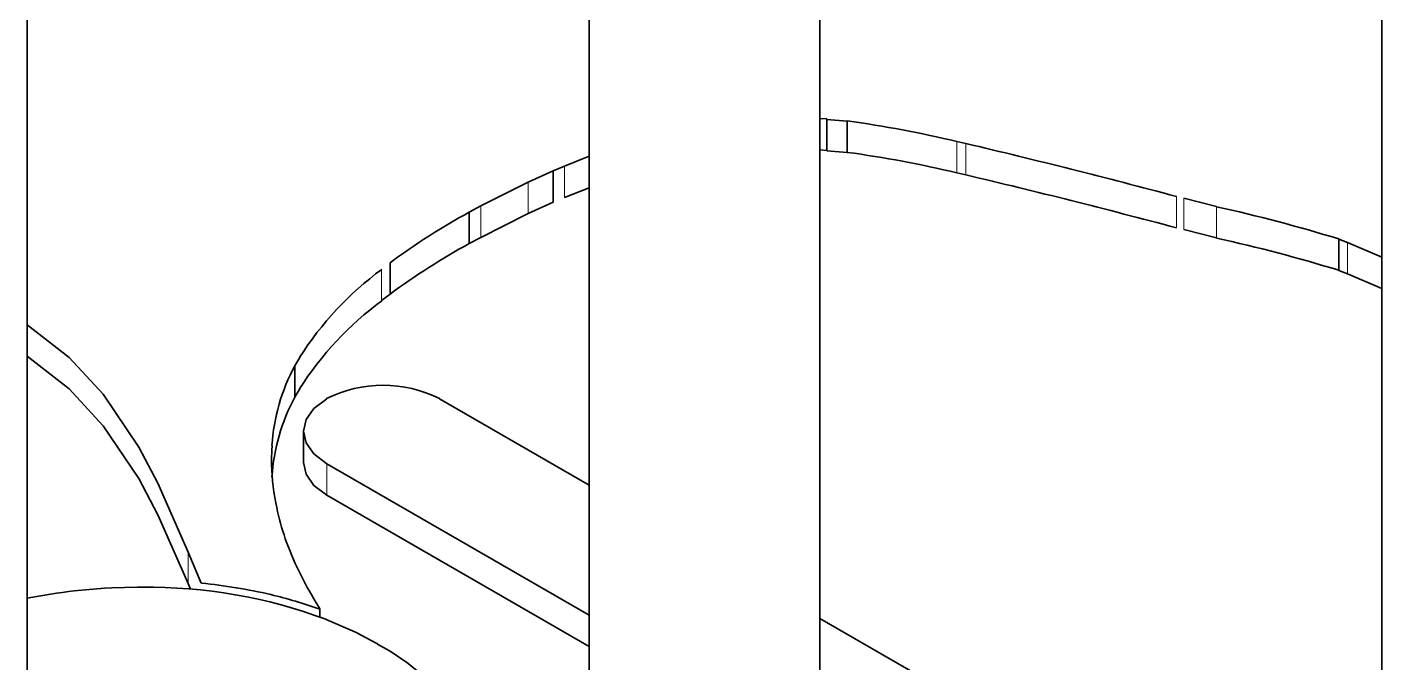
# Model space of a CAD drawing. Extents: x 241 to 1434, y 190 to 710.
# Drawn here: x 849.734 to 853.257, y 600.66 to 602.314 of the extents above; entities that cross this region are included whole.
import ezdxf

# ---------------------------------------------------------------- set-up
doc = ezdxf.new("R2010")
doc.units = 0

msp = doc.modelspace()

# ---------------------------------------------------------------- linework, layer by layer
at = {"color": 7, "lineweight": 35}
for p, q in [((851.1957, 594.6926), (851.1957, 634.8806)), ((851.7958, 594.6926), (851.7958, 634.8806)), ((849.7344, 594.1075), (849.7344, 618.9184)), ((853.2571, 591.3817), (853.2571, 616.1916))]:
    msp.add_line(p, q, dxfattribs=at)
at = {"color": 7, "lineweight": 35, "ltscale": 0.00044858}
msp.add_line((851.8137, 602.0751), (851.7958, 602.0766), dxfattribs=at)
msp.add_line((851.8137, 602.0751), (851.7958, 602.0766), dxfattribs=at)
at = {"color": 7, "lineweight": 35, "ltscale": 2.96272e-05}
msp.add_line((851.8135, 602.074), (851.8137, 602.0751), dxfattribs=at)
msp.add_line((851.8135, 602.074), (851.8137, 602.0751), dxfattribs=at)
at = {"color": 7, "lineweight": 35, "ltscale": 0.001341}
for p, q in [((851.8669, 602.0697), (851.8135, 602.074)), ((851.8669, 602.0697), (851.8135, 602.074)), ((851.8669, 601.988), (851.8135, 601.9924)), ((851.8669, 601.988), (851.8135, 601.9924))]:
    msp.add_line(p, q, dxfattribs=at)
at = {"color": 7, "lineweight": 35, "ltscale": 0.00204}
for p, q in [((851.8135, 602.074), (851.8135, 601.9924)), ((851.8135, 602.074), (851.8135, 601.9924)), ((851.1024, 601.94), (851.1024, 601.8584)), ((851.1024, 601.94), (851.1024, 601.8584)), ((850.884, 601.8325), (850.884, 601.7509)), ((850.884, 601.8325), (850.884, 601.7509))]:
    msp.add_line(p, q, dxfattribs=at)
at = {"color": 7, "lineweight": 35, "ltscale": 0.002042}
for p, q in [((851.8669, 602.0697), (851.8669, 601.988)), ((851.8669, 602.0697), (851.8669, 601.988)), ((853.1448, 601.7628), (853.1448, 601.6811)), ((853.1448, 601.7628), (853.1448, 601.6811)), ((850.6782, 601.7011), (850.6782, 601.6194)), ((850.6782, 601.7011), (850.6782, 601.6194)), ((850.4307, 601.4333), (850.4307, 601.3516)), ((850.4307, 601.4333), (850.4307, 601.3516)), ((850.453, 601.2627), (850.453, 601.181)), ((850.453, 601.2627), (850.453, 601.181))]:
    msp.add_line(p, q, dxfattribs=at)
at = {"color": 7, "lineweight": 35, "ltscale": 0.000591862}
msp.add_line((852.1753, 602.0112), (852.1522, 602.0165), dxfattribs=at)
msp.add_line((852.1753, 602.0112), (852.1522, 602.0165), dxfattribs=at)
at = {"color": 7, "lineweight": 13, "ltscale": 0.00204}
for p, q in [((852.1522, 602.0165), (852.1522, 601.9349)), ((852.1522, 602.0165), (852.1522, 601.9349)), ((851.1315, 601.9523), (851.1315, 601.8707)), ((851.1315, 601.9523), (851.1315, 601.8707))]:
    msp.add_line(p, q, dxfattribs=at)
at = {"color": 7, "lineweight": 13, "ltscale": 0.002042}
for p, q in [((852.1753, 602.0112), (852.1753, 601.9296)), ((852.1753, 602.0112), (852.1753, 601.9296)), ((851.037, 601.9105), (851.037, 601.8289)), ((851.037, 601.9105), (851.037, 601.8289)), ((852.7228, 601.874), (852.7228, 601.7924)), ((852.7228, 601.874), (852.7228, 601.7924)), ((852.7419, 601.8691), (852.7419, 601.7875)), ((852.7419, 601.8691), (852.7419, 601.7875)), ((850.9141, 601.8488), (850.9141, 601.7672)), ((850.9141, 601.8488), (850.9141, 601.7672)), ((852.827, 601.8475), (852.827, 601.7658)), ((852.827, 601.8475), (852.827, 601.7658)), ((853.1679, 601.754), (853.1679, 601.6724)), ((853.1679, 601.754), (853.1679, 601.6724)), ((850.6562, 601.6841), (850.6562, 601.6025)), ((850.6562, 601.6841), (850.6562, 601.6025)), ((850.5137, 601.1782), (850.5137, 601.0965)), ((850.5137, 601.1782), (850.5137, 601.0965)), ((850.153, 600.9481), (850.153, 600.8665)), ((850.153, 600.9481), (850.153, 600.8665))]:
    msp.add_line(p, q, dxfattribs=at)
at = {"color": 7, "lineweight": 35, "ltscale": 0.00173}
for p, q in [((851.1957, 601.978), (851.1315, 601.9523)), ((851.1957, 601.978), (851.1315, 601.9523)), ((851.1957, 601.8964), (851.1315, 601.8707)), ((851.1957, 601.8964), (851.1315, 601.8707))]:
    msp.add_line(p, q, dxfattribs=at)
at = {"color": 7, "lineweight": 35, "ltscale": 0.000448458}
msp.add_line((851.8137, 601.9935), (851.7958, 601.9949), dxfattribs=at)
msp.add_line((851.8137, 601.9935), (851.7958, 601.9949), dxfattribs=at)
at = {"color": 7, "lineweight": 35, "ltscale": 0.001793}
for p, q in [((851.1024, 601.94), (851.037, 601.9105)), ((851.1024, 601.94), (851.037, 601.9105)), ((851.1024, 601.8584), (851.037, 601.8289)), ((851.1024, 601.8584), (851.037, 601.8289))]:
    msp.add_line(p, q, dxfattribs=at)
at = {"color": 7, "lineweight": 35, "ltscale": 0.000789014}
msp.add_line((851.1315, 601.9523), (851.1024, 601.94), dxfattribs=at)
msp.add_line((851.1315, 601.9523), (851.1024, 601.94), dxfattribs=at)
at = {"color": 7, "lineweight": 35, "ltscale": 0.00344}
for p, q in [((851.037, 601.9105), (850.9141, 601.8488)), ((851.037, 601.9105), (850.9141, 601.8488)), ((851.037, 601.8289), (850.9141, 601.7672)), ((851.037, 601.8289), (850.9141, 601.7672))]:
    msp.add_line(p, q, dxfattribs=at)
at = {"color": 7, "lineweight": 35, "ltscale": 0.000592206}
msp.add_line((852.1753, 601.9296), (852.1522, 601.9349), dxfattribs=at)
msp.add_line((852.1753, 601.9296), (852.1522, 601.9349), dxfattribs=at)
at = {"color": 7, "lineweight": 35, "ltscale": 0.002196}
for p, q in [((852.827, 601.8475), (852.7419, 601.8691)), ((852.827, 601.8475), (852.7419, 601.8691)), ((852.827, 601.7658), (852.7419, 601.7875)), ((852.827, 601.7658), (852.7419, 601.7875))]:
    msp.add_line(p, q, dxfattribs=at)
at = {"color": 7, "lineweight": 35, "ltscale": 0.000855497}
msp.add_line((850.9141, 601.8488), (850.884, 601.8325), dxfattribs=at)
msp.add_line((850.9141, 601.8488), (850.884, 601.8325), dxfattribs=at)
at = {"color": 7, "lineweight": 35, "ltscale": 0.000854771}
msp.add_line((850.9141, 601.7672), (850.884, 601.7509), dxfattribs=at)
msp.add_line((850.9141, 601.7672), (850.884, 601.7509), dxfattribs=at)
at = {"color": 7, "lineweight": 35, "ltscale": 0.000618103}
for p, q in [((853.1679, 601.754), (853.1448, 601.7628)), ((853.1679, 601.754), (853.1448, 601.7628)), ((853.1679, 601.6724), (853.1448, 601.6811)), ((853.1679, 601.6724), (853.1448, 601.6811))]:
    msp.add_line(p, q, dxfattribs=at)
at = {"color": 7, "lineweight": 35, "ltscale": 0.002426}
msp.add_line((853.2571, 601.7159), (853.1679, 601.754), dxfattribs=at)
msp.add_line((853.2571, 601.7159), (853.1679, 601.754), dxfattribs=at)
at = {"color": 7, "lineweight": 35, "ltscale": 0.002425}
msp.add_line((853.2571, 601.6343), (853.1679, 601.6724), dxfattribs=at)
msp.add_line((853.2571, 601.6343), (853.1679, 601.6724), dxfattribs=at)
at = {"color": 7, "lineweight": 35, "ltscale": 0.000695247}
msp.add_line((850.6782, 601.6194), (850.6562, 601.6025), dxfattribs=at)
msp.add_line((850.6782, 601.6194), (850.6562, 601.6025), dxfattribs=at)
at = {"color": 7, "lineweight": 35, "ltscale": 0.000449337}
for p, q in [((850.4432, 601.4545), (850.4341, 601.439)), ((850.4432, 601.4545), (850.4341, 601.439)), ((850.4432, 601.3729), (850.4341, 601.3574)), ((850.4432, 601.3729), (850.4341, 601.3574))]:
    msp.add_line(p, q, dxfattribs=at)
at = {"color": 7, "lineweight": 35, "ltscale": 0.000166181}
msp.add_line((850.4341, 601.439), (850.4307, 601.4333), dxfattribs=at)
msp.add_line((850.4341, 601.439), (850.4307, 601.4333), dxfattribs=at)
at = {"color": 7, "lineweight": 35, "ltscale": 0.0001675}
msp.add_line((850.4341, 601.3574), (850.4307, 601.3516), dxfattribs=at)
msp.add_line((850.4341, 601.3574), (850.4307, 601.3516), dxfattribs=at)
at = {"color": 7, "lineweight": 35, "ltscale": 0.011237}
msp.add_line((850.8065, 601.3472), (851.1957, 601.1224), dxfattribs=at)
msp.add_line((850.8065, 601.3472), (851.1957, 601.1224), dxfattribs=at)
at = {"color": 7, "lineweight": 35, "ltscale": 0.000561656}
msp.add_line((850.3704, 601.2127), (850.3699, 601.1902), dxfattribs=at)
msp.add_line((850.3704, 601.2127), (850.3699, 601.1902), dxfattribs=at)
at = {"color": 7, "lineweight": 35, "ltscale": 0.000327051}
msp.add_line((850.3712, 601.2258), (850.3704, 601.2127), dxfattribs=at)
msp.add_line((850.3712, 601.2258), (850.3704, 601.2127), dxfattribs=at)
at = {"color": 7, "lineweight": 35, "ltscale": 0.01969}
msp.add_line((851.1957, 600.7844), (850.5137, 601.1782), dxfattribs=at)
msp.add_line((851.1957, 600.7844), (850.5137, 601.1782), dxfattribs=at)
at = {"color": 7, "lineweight": 35, "ltscale": 0.019689}
msp.add_line((851.1957, 600.7028), (850.5137, 601.0965), dxfattribs=at)
msp.add_line((851.1957, 600.7028), (850.5137, 601.0965), dxfattribs=at)
at = {"color": 7, "lineweight": 35, "ltscale": 0.000307929}
msp.add_line((850.3812, 601.0765), (850.3835, 601.0645), dxfattribs=at)
msp.add_line((850.3812, 601.0765), (850.3835, 601.0645), dxfattribs=at)
at = {"color": 7, "lineweight": 35, "ltscale": 0.002193}
msp.add_line((850.1874, 600.8674), (850.153, 600.9481), dxfattribs=at)
msp.add_line((850.1874, 600.8674), (850.153, 600.9481), dxfattribs=at)
at = {"color": 7, "lineweight": 35, "ltscale": 0.001976}
msp.add_line((849.8572, 600.8474), (849.9359, 600.8541), dxfattribs=at)
msp.add_line((849.8572, 600.8474), (849.9359, 600.8541), dxfattribs=at)
at = {"color": 7, "lineweight": 35, "ltscale": 0.000467557}
msp.add_line((849.9359, 600.8541), (849.9546, 600.855), dxfattribs=at)
msp.add_line((849.9359, 600.8541), (849.9546, 600.855), dxfattribs=at)
at = {"color": 7, "lineweight": 35, "ltscale": 0.00167}
msp.add_line((849.9546, 600.855), (850.0214, 600.8571), dxfattribs=at)
msp.add_line((849.9546, 600.855), (850.0214, 600.8571), dxfattribs=at)
at = {"color": 7, "lineweight": 35, "ltscale": 0.000276201}
msp.add_line((850.0214, 600.8571), (850.0324, 600.8572), dxfattribs=at)
msp.add_line((850.0214, 600.8571), (850.0324, 600.8572), dxfattribs=at)
at = {"color": 7, "lineweight": 35, "ltscale": 0.000393103}
msp.add_line((850.1592, 600.852), (850.153, 600.8665), dxfattribs=at)
msp.add_line((850.1592, 600.852), (850.153, 600.8665), dxfattribs=at)
at = {"color": 7, "lineweight": 35, "ltscale": 0.000369266}
msp.add_line((850.4861, 600.8166), (850.4935, 600.8038), dxfattribs=at)
msp.add_line((850.4861, 600.8166), (850.4935, 600.8038), dxfattribs=at)
at = {"color": 7, "lineweight": 35, "ltscale": 0.000116976}
msp.add_line((850.4935, 600.8038), (850.4959, 600.7998), dxfattribs=at)
msp.add_line((850.4935, 600.8038), (850.4959, 600.7998), dxfattribs=at)
at = {"color": 7, "lineweight": 35, "ltscale": 0.000521851}
msp.add_line((850.4959, 600.7998), (850.4959, 600.7789), dxfattribs=at)
msp.add_line((850.4959, 600.7998), (850.4959, 600.7789), dxfattribs=at)
at = {"color": 7, "lineweight": 35, "ltscale": 2.94696e-05}
msp.add_line((850.5112, 600.7731), (850.5123, 600.7727), dxfattribs=at)
msp.add_line((850.5112, 600.7731), (850.5123, 600.7727), dxfattribs=at)
at = {"color": 7, "lineweight": 35, "ltscale": 0.001866}
msp.add_line((850.5123, 600.7727), (850.5809, 600.7433), dxfattribs=at)
msp.add_line((850.5123, 600.7727), (850.5809, 600.7433), dxfattribs=at)
at = {"color": 7, "lineweight": 35, "ltscale": 0.026114}
msp.add_line((851.7958, 600.776), (852.7004, 600.2537), dxfattribs=at)
msp.add_line((851.7958, 600.776), (852.7004, 600.2537), dxfattribs=at)
at = {"color": 7, "lineweight": 35, "ltscale": 0.00024225}
msp.add_line((850.5809, 600.7433), (850.5896, 600.739), dxfattribs=at)
msp.add_line((850.5809, 600.7433), (850.5896, 600.739), dxfattribs=at)
at = {"color": 7, "lineweight": 35, "ltscale": 0.001539}
msp.add_line((850.5896, 600.739), (850.644, 600.7102), dxfattribs=at)
msp.add_line((850.5896, 600.739), (850.644, 600.7102), dxfattribs=at)
at = {"color": 7, "lineweight": 35, "ltscale": 4.50587e-05}
msp.add_line((850.644, 600.7102), (850.6456, 600.7094), dxfattribs=at)
msp.add_line((850.644, 600.7102), (850.6456, 600.7094), dxfattribs=at)
at = {"color": 7, "lineweight": 35}
for points in [[(850.153, 600.9481), (850.0739, 601.1274), (850.025, 601.2211), (849.9326, 601.3588), (849.8439, 601.4546), (849.7344, 601.5394)], [(850.153, 600.9481), (850.0739, 601.1274), (850.025, 601.2211), (849.9326, 601.3588), (849.8439, 601.4546), (849.7344, 601.5394)], [(850.153, 600.8665), (850.0739, 601.0457), (850.025, 601.1395), (849.9326, 601.2772), (849.8439, 601.3729), (849.7344, 601.4578)], [(850.153, 600.8665), (850.0739, 601.0457), (850.025, 601.1395), (849.9326, 601.2772), (849.8439, 601.3729), (849.7344, 601.4578)], [(850.453, 601.2627), (850.4598, 601.293), (850.48, 601.3217), (850.5137, 601.3472)], [(850.453, 601.2627), (850.4598, 601.293), (850.48, 601.3217), (850.5137, 601.3472)], [(850.5137, 601.1782), (850.48, 601.2037), (850.4598, 601.2324), (850.453, 601.2627)], [(850.5137, 601.1782), (850.48, 601.2037), (850.4598, 601.2324), (850.453, 601.2627)], [(850.5137, 601.0965), (850.48, 601.122), (850.4598, 601.1507), (850.453, 601.181)], [(850.5137, 601.0965), (850.48, 601.122), (850.4598, 601.1507), (850.453, 601.181)]]:
    msp.add_lwpolyline(points, dxfattribs=at)
for centre, radius, start, end in [((851.4969, 599.313), 2.7816, 76.3752, 82.3564), ((851.4969, 599.313), 2.7816, 76.3752, 82.3564), ((847.5482, 582.4595), 20.0919, 75.0756, 76.68544), ((847.5482, 582.4595), 20.0919, 75.0756, 76.68544), ((851.4969, 599.2314), 2.7816, 76.3752, 82.3564), ((851.4969, 599.2314), 2.7816, 76.3752, 82.3564), ((847.5482, 582.3779), 20.0919, 75.0756, 76.68544), ((847.5482, 582.3779), 20.0919, 75.0756, 76.68544), ((851.7411, 600.2623), 1.7889, 118.6286, 126.454), ((851.7411, 600.2623), 1.7889, 118.6286, 126.454), ((851.9792, 597.983), 3.9557, 72.8623, 77.627), ((851.9792, 597.983), 3.9557, 72.8623, 77.627), ((851.9792, 597.9014), 3.9557, 72.8623, 77.627), ((851.9792, 597.9014), 3.9557, 72.8623, 77.627), ((851.7411, 600.1807), 1.7889, 118.6286, 126.454), ((851.7411, 600.1807), 1.7889, 118.6286, 126.454), ((851.1674, 600.9925), 0.8596, 126.4708, 147.462), ((851.1674, 600.9925), 0.8596, 126.4708, 147.462), ((851.1674, 600.9108), 0.8596, 126.4708, 147.462), ((851.1674, 600.9108), 0.8596, 126.4708, 147.462), ((850.8734, 601.194), 0.5033, 151.6077, 176.3819), ((850.8734, 601.194), 0.5033, 151.6077, 176.3819), ((850.66, 601.0553), 0.3273, 63.3668, 116.6361), ((850.66, 601.0553), 0.3273, 63.3668, 116.6361), ((850.8734, 601.1123), 0.5033, 151.6077, 176.3819), ((850.8734, 601.1123), 0.5033, 151.6077, 176.3819), ((850.971, 601.1925), 0.6011, 180.2124, 191.1191), ((850.971, 601.1925), 0.6011, 180.2124, 191.1191), ((851.1079, 601.2183), 0.7406, 191.9888, 198.5425), ((851.1079, 601.2183), 0.7406, 191.9888, 198.5425), ((851.2441, 601.2881), 0.8924, 200.012, 211.8827), ((851.2441, 601.2881), 0.8924, 200.012, 211.8827), ((850.0161, 599.423), 1.4332, 96.3667, 101.3363), ((850.0161, 599.423), 1.4332, 96.3667, 101.3363), ((850.0497, 599.5375), 1.3193, 69.5197, 90.7531), ((850.0497, 599.5375), 1.3193, 69.5197, 90.7531), ((850.0443, 599.4261), 1.4484, 77.0828, 84.3276), ((850.0443, 599.4261), 1.4484, 77.0828, 84.3276), ((850.0308, 599.4692), 1.4095, 70.7333, 76.1582), ((850.0308, 599.4692), 1.4095, 70.7333, 76.1582), ((850.392, 600.2187), 0.5514, 33.1639, 62.6663), ((850.392, 600.2187), 0.5514, 33.1639, 62.6663)]:
    msp.add_arc(centre, radius, start, end, dxfattribs=at)

doc.saveas('drawing.dxf')
